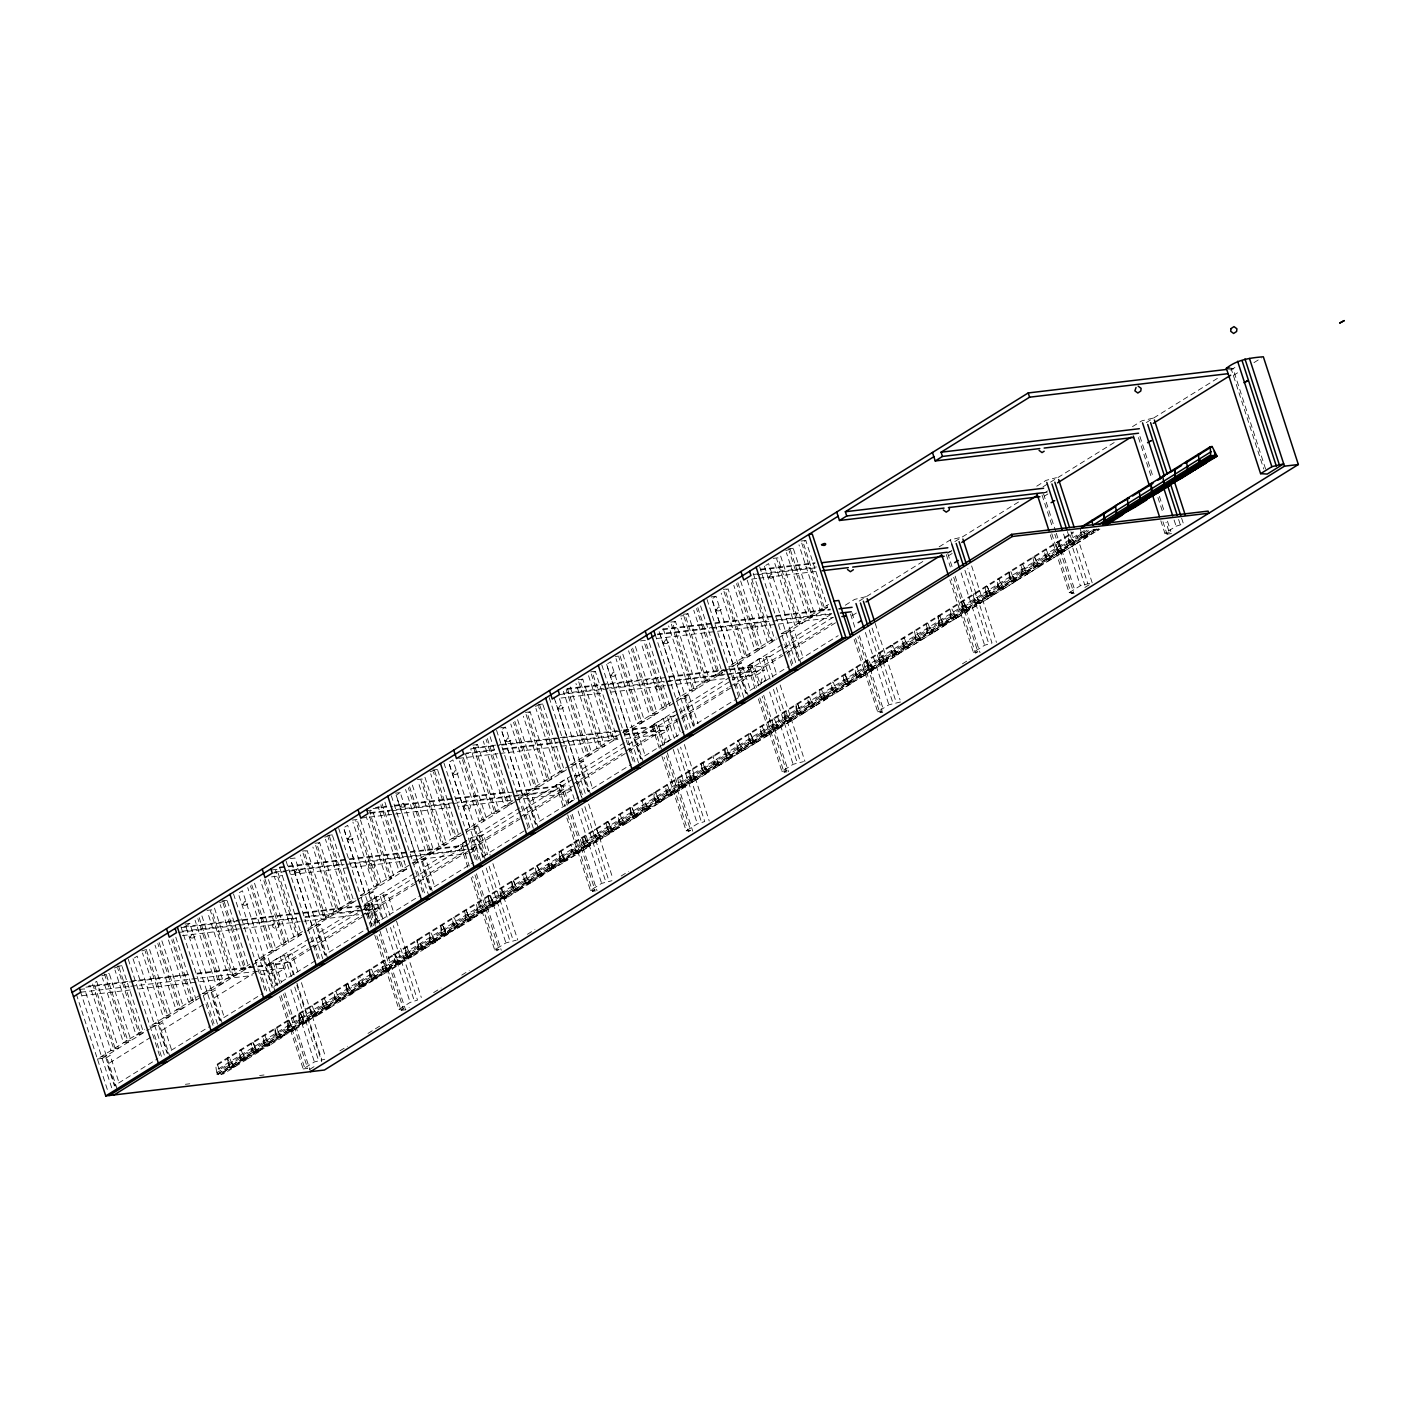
<?xml version="1.0" encoding="UTF-8"?>
<svg xmlns="http://www.w3.org/2000/svg" width="1415" height="1415" viewBox="0 0 1415 1415"><rect width="100%" height="100%" fill="white"/><g stroke="black" fill="none" stroke-linecap="round" stroke-linejoin="round"><path stroke-width="0.75" stroke-dasharray="5 3.75" d="M1083.802 532.288L1087.481 534.923L1098.181 528.255L1098.694 529.794L1094.219 529.192L216.902 1074.569L215.681 1065.106L1073.26 531.934M229.318 1057.571L227.461 1057.783L230.097 1067.388L228.682 1067.264L227.603 1057.695L229.46 1057.465L231.335 1062.276L235.509 1066.45L232.891 1067.052L231.476 1062.187L234.448 1067.105L223.747 1073.755L221.111 1074.374L217.556 1064.876L215.681 1065.106M240.09 1058.314L239.365 1050.372L241.222 1050.16L244.795 1059.658L246.21 1059.782L243.239 1054.882L247.413 1059.039L239.984 1060.224L240.444 1055.201L242 1059.976L240.09 1058.314L251.41 1051.292L252.365 1047.807M253.656 1051.77L252.348 1052.53L251.852 1051.009L251.286 1042.961M263.774 1043.598L263.048 1035.656L264.906 1035.426L268.479 1044.924L269.894 1045.066L266.922 1040.149L271.096 1044.323L263.668 1045.508L263.172 1043.969L264.127 1040.485L265.684 1045.261L263.774 1043.598L275.076 1036.558L276.049 1033.074L274.952 1028.245M275.907 1033.162L277.446 1037.938L275.536 1036.275L274.811 1028.334L276.827 1028.033L280.4 1037.531L281.815 1037.655L278.843 1032.755L280.241 1037.62L293.577 1030.35L288.589 1020.71L286.732 1020.94L289.368 1030.544L287.457 1028.882L287.811 1025.769L287.351 1030.774L294.78 1029.589L305.481 1022.939L300.511 1013.299L298.494 1013.618L301.13 1023.222L299.715 1023.08L299.573 1018.446M311.123 1014.148L310.398 1006.207L312.273 1005.994L315.846 1015.492L317.261 1015.616L314.289 1010.717L318.463 1014.873L311.017 1016.058L311.495 1011.035L313.051 1015.811L311.123 1014.148L322.443 1007.126L323.398 1003.642M323.257 1003.73L324.813 1008.506L322.903 1006.843L322.319 998.795M334.807 999.432L334.082 991.49L335.956 991.261L339.512 1000.759L340.927 1000.9L337.973 995.983L342.129 1000.157L334.701 1001.342L334.205 999.804L335.178 996.319L336.717 1001.095L334.807 999.432L346.127 992.393L347.082 988.908L346.003 984.079M346.94 988.997L348.497 993.772L346.569 992.11L345.844 984.168L347.86 983.867L351.291 993.454L364.61 986.184L359.622 976.545L357.765 976.757L360.4 986.379L358.49 984.716L358.844 981.603L358.384 986.609L363.195 986.043L376.531 978.773L373.56 973.856L374.957 978.72L388.294 971.451L383.306 961.829L381.449 962.041L384.084 971.645L382.174 969.982L382.528 966.87L382.068 971.893L389.496 970.708L400.215 964.039L395.227 954.418L393.352 954.63L395.846 964.34L393.936 962.678L394.29 959.565M370.624 974.281L372.163 979.056L370.252 977.394L369.527 969.452L371.402 969.222M405.857 955.267L405.132 947.325L406.989 947.095L410.562 956.593L411.977 956.735L409.006 951.817L413.18 955.992L405.751 957.159L405.256 955.638L406.211 952.154L407.768 956.929L405.857 955.267L417.16 948.227L418.132 944.742L417.036 939.914M419.424 948.722L418.115 949.483L417.62 947.944L416.894 940.002L418.893 939.702L422.324 949.288L424.942 948.669L435.661 942.019L430.673 932.379L428.798 932.591L431.451 942.213L429.523 940.551L429.895 937.438L429.417 942.443L434.228 941.877L447.565 934.607L442.577 924.968L440.578 925.286L443.213 934.89L441.798 934.749L441.657 930.115M453.207 925.817L452.482 917.875L454.339 917.663L457.912 927.161L459.327 927.285L456.373 922.385L460.529 926.542L453.101 927.727L453.578 922.704L455.117 927.479L453.207 925.817L464.527 918.795L465.482 915.293L464.403 910.464L466.26 910.252L469.833 919.75L471.248 919.874L468.277 914.974M464.969 918.512L465.34 915.399L466.897 920.175L464.969 918.512L476.289 911.472L477.244 907.988L476.165 903.159L478.022 902.929L481.595 912.427L483.01 912.569L480.039 907.652L483.718 910.287L494.436 903.637L489.944 895.536L487.927 895.837L490.563 905.441L488.653 903.778L489.024 900.665M476.89 911.101L477.244 907.988L478.801 912.763L476.89 911.101L488.193 904.061L489.166 900.577L488.069 895.748M500.574 896.385L499.849 888.425L501.706 888.213L505.279 897.711L506.694 897.835L503.722 892.936L507.897 897.092L500.468 898.277L499.973 896.756L500.928 893.272L502.484 898.047L500.574 896.385L511.876 889.345L512.849 885.861L511.752 881.032M512.69 885.949L514.246 890.725L512.336 889.062L511.611 881.121L513.627 880.802L517.041 890.389L518.597 890.442L515.644 885.525M524.24 881.651L523.532 873.709L525.389 873.497L528.962 882.995L530.377 883.119L527.406 878.202L531.58 882.376L524.151 883.561L524.611 878.538L526.168 883.314L524.24 881.651L535.56 874.629L536.515 871.127M536.373 871.233L537.93 876.009L536.02 874.346L535.436 866.298L537.293 866.086L540.725 875.673L554.043 868.403L549.073 858.764L547.198 858.993L549.834 868.598L547.923 866.935L548.295 863.822L547.817 868.828L555.264 867.643L565.965 860.992L560.835 851.459L559.12 851.582L559.739 861.434L567.026 860.338L577.727 853.669L572.739 844.048L570.882 844.26L573.517 853.882L571.607 852.201L571.961 849.106L571.501 854.112L578.93 852.927L589.648 846.276L583.422 846.701L582.803 836.866M560.057 856.5L561.613 861.275L559.703 859.613L558.978 851.671L560.835 851.459L564.55 860.851L565.965 860.992M583.741 841.784L585.279 846.559L583.369 844.897L582.644 836.955L584.66 836.636L588.233 846.135M606.327 822.221L608.344 821.92L613.332 831.542L602.613 838.211L595.184 839.396L595.644 834.372L597.201 839.148L595.291 837.485L594.565 829.544L596.423 829.332L601.41 838.953L588.074 846.223L584.519 836.725M607.406 827.068L608.963 831.843L607.053 830.181L606.469 822.133M618.974 822.769L618.249 814.828L620.106 814.598L623.679 824.096L625.094 824.238L622.122 819.32L626.297 823.477L618.868 824.662L618.373 823.141L619.328 819.656L620.884 824.432L618.974 822.769L630.276 815.73L631.249 812.245L630.153 807.417L632.027 807.187L635.441 816.791L648.778 809.504L643.79 799.882L641.915 800.094L644.568 809.698L643.135 809.575L643.011 804.923L642.534 809.946L649.98 808.761L660.681 802.11L655.693 792.471L653.695 792.789L656.33 802.393L654.915 802.252L654.774 797.618M631.09 812.334L632.647 817.109L630.736 815.447L630.011 807.505M666.324 793.32L665.598 785.378L667.473 785.148L671.028 794.646L672.443 794.788L669.49 789.871L673.646 794.045L666.217 795.23L665.722 793.691L666.695 790.207L668.234 794.982L666.324 793.32L677.644 786.28L678.599 782.796L677.52 777.967L679.377 777.755L682.808 787.341L696.127 780.072L691.139 770.432L689.282 770.662L691.917 780.266L690.007 778.604L690.361 775.491L689.901 780.496L697.33 779.311L708.048 772.661L703.06 763.021L701.203 763.251L703.679 772.944L702.264 772.82L701.044 763.339L702.919 763.127L706.474 772.608L719.81 765.338L714.823 755.716L712.965 755.928L715.601 765.533L713.691 763.87L714.044 760.757L713.585 765.78L721.013 764.595L731.732 757.945L728.76 753.028L730.299 757.803L731.732 757.945M725.807 753.452L727.363 758.228L725.453 756.565L724.728 748.623L726.585 748.394M737.374 749.154L736.649 741.212L738.506 740.982L742.079 750.481L743.494 750.622L740.523 745.705L744.697 749.879L737.268 751.064L737.728 746.041L739.284 750.817L737.374 749.154L748.676 742.114L749.649 738.63M749.49 738.718L751.047 743.494L749.136 741.831L748.553 733.801M761.04 734.438L760.315 726.496L762.19 726.266L765.745 735.765L767.178 735.906L764.206 730.989L768.38 735.146L760.934 736.331L761.412 731.325L762.95 736.101L761.04 734.438L772.36 727.398L773.315 723.914M774.73 728.778L772.82 727.115L772.236 719.085M784.724 719.704L783.998 711.763L785.856 711.55L789.428 721.049L790.844 721.172L787.89 716.273L792.046 720.43L784.618 721.615L784.122 720.094L785.095 716.591L786.634 721.367L784.724 719.704L796.044 712.682L796.999 709.198L795.92 704.352M796.857 709.286L798.414 714.062L796.486 712.399L795.761 704.458L797.777 704.139L801.191 713.726L802.765 713.779L799.793 708.862M808.407 704.988L807.682 697.047L809.539 696.817L813.112 706.315L814.527 706.456L811.556 701.539L815.73 705.714L808.301 706.899L808.761 701.875L810.317 706.651L808.407 704.988L819.71 697.949L820.682 694.464M820.541 694.553L822.08 699.328L820.169 697.666L819.586 689.636M832.091 690.272L831.366 682.331L833.223 682.101L836.796 691.599L838.211 691.74L835.239 686.823L839.413 690.98L831.985 692.165L832.444 687.159L834.001 691.935L832.091 690.272L843.393 683.233L844.366 679.748M844.207 679.837L845.763 684.612L843.853 682.95L843.269 674.92M855.757 675.539L855.031 667.597L856.906 667.385L860.479 676.883L861.894 677.007L858.923 672.107L863.097 676.264L855.668 677.449L855.155 675.91L856.128 672.426L857.685 677.201L855.757 675.539L867.077 668.517L868.032 665.032L866.953 660.186L868.81 659.974L872.241 669.56L885.56 662.291L880.59 652.651L878.715 652.881L881.35 662.485L879.935 662.344L879.812 657.71L879.334 662.733L886.763 661.548L897.481 654.88L892.494 645.258L890.636 645.47L893.13 655.163L891.202 653.5L891.574 650.387M867.89 665.121L869.447 669.896L867.537 668.234L866.811 660.292L868.668 660.062M903.124 646.107L902.399 638.147L904.256 637.935L907.829 647.433L909.244 647.575L906.272 642.658L910.446 646.814L903.018 647.999L902.522 646.478L903.478 642.994L905.034 647.769L903.124 646.107L914.444 639.067L915.399 635.583L914.32 630.754L916.177 630.524L918.052 635.335L922.226 639.509L919.591 640.111L918.194 635.247L921.165 640.164L910.446 646.814M914.886 638.784L915.257 635.671L916.796 640.447L914.886 638.784L926.206 631.744L927.161 628.26L926.082 623.431L927.939 623.219L931.512 632.717L932.927 632.841L929.956 627.942L934.13 632.098L926.701 633.283L926.206 631.744M926.807 631.373L927.161 628.26L928.718 633.036L926.807 631.373L938.11 624.351L939.082 620.867L937.986 616.02M940.374 624.829L939.065 625.589L938.569 624.068L937.844 616.126L939.861 615.808L943.274 625.395L956.611 618.125L951.623 608.485L949.766 608.715L952.401 618.32L950.491 616.657L950.845 613.544L950.385 618.55L957.813 617.382L968.514 610.714L965.561 605.797L967.099 610.572L968.514 610.714M962.607 606.221L964.163 610.997L962.253 609.334L961.669 601.304M985.211 586.677L987.21 586.358L992.198 595.998L981.497 602.649L974.051 603.834L974.528 598.828L976.085 603.604L974.157 601.941L973.432 593.982L975.306 593.769L980.294 603.409L966.958 610.679L962.288 611.156L962.766 606.133M986.29 591.505L987.847 596.281L985.937 594.618L985.353 586.588M997.84 587.207L997.115 579.266L998.99 579.053L1002.545 588.552L1003.96 588.675L1001.006 583.776L1005.163 587.933L997.734 589.118L997.239 587.579L998.212 584.094L999.751 588.87L997.84 587.207L1009.16 580.185L1010.115 576.683L1009.037 571.855M1009.974 576.789L1011.53 581.565L1009.602 579.902L1008.877 571.961L1010.894 571.642L1014.467 581.14L1015.882 581.264L1012.91 576.365L1014.325 581.229L1027.644 573.959L1022.656 564.32L1020.799 564.55L1023.434 574.154L1021.524 572.491L1021.878 569.378L1021.418 574.384L1028.846 573.216L1039.565 566.548L1034.577 556.926L1032.72 557.139L1035.196 566.831L1033.286 565.169L1033.658 562.056M1045.207 557.775L1044.482 549.816L1046.339 549.604L1049.912 559.102L1051.327 559.226L1048.356 554.326L1052.53 558.483L1045.101 559.668L1045.561 554.662L1047.118 559.438L1045.207 557.775L1056.51 550.736L1057.483 547.251M1057.323 547.34L1058.88 552.115L1056.97 550.453L1056.386 542.423L1058.261 542.193L1060.118 547.004L1064.292 551.178L1061.675 551.779L1060.277 546.915L1063.249 551.832L1052.53 558.483M1068.891 543.042L1068.166 535.1L1070.023 534.888L1073.596 544.368L1075.011 544.51L1072.039 539.593L1076.214 543.767L1068.785 544.952L1068.29 543.413L1069.245 539.929L1070.801 544.704L1068.891 543.042L1080.193 536.02L1081.148 532.518L1080.07 527.689M1080.653 535.737L1081.007 532.624L1082.563 537.399L1080.653 535.737L1088.736 530.713M565.982 748.411L566.301 745.723M190.141 937.225C191.927 939.755 199.091 935.881 192.139 934.095L190.141 937.225L195.164 936.553M242.761 904.503C244.53 907.05 251.693 903.177 244.76 901.39L242.761 904.503L247.767 903.849M295.381 871.799C297.15 874.328 304.313 870.455 297.38 868.668L295.381 871.799L300.387 871.127M348.002 839.077C349.77 841.624 356.934 837.751 350 835.964L348.002 839.077L353.007 838.423M400.622 806.373C402.391 808.902 409.554 805.029 402.603 803.242L400.622 806.373L405.627 805.701M453.242 773.651C455.011 776.198 462.174 772.307 455.223 770.538L453.242 773.651L458.248 772.997M505.845 740.947C507.631 743.476 514.795 739.603 507.844 737.816L505.845 740.947L510.868 740.275M558.465 708.225C560.234 710.772 567.397 706.881 560.464 705.112L558.465 708.225L563.471 707.571M611.085 675.521C612.854 678.05 620.018 674.177 613.084 672.39L611.085 675.521L616.091 674.849M663.706 642.799C665.475 645.346 672.638 641.455 665.704 639.686L663.706 642.799L668.711 642.145M716.326 610.095C718.095 612.624 725.258 608.751 718.307 606.964L716.326 610.095L721.332 609.423M768.946 577.373C770.715 579.92 777.879 576.029 770.927 574.26L768.946 577.373L773.952 576.701M375.01 922.881L375.753 918.848C387.958 918.53 368.165 925.534 377.398 921.678M567.963 802.924L568.688 798.891C580.009 799.563 559.35 806.409 572.491 800.412M664.431 742.946L665.156 738.913C676.512 739.55 655.764 746.519 668.959 740.434M760.899 682.967L761.624 678.935C772.961 679.607 752.285 686.452 765.427 680.456M234.448 1067.105L228.222 1067.547L228.682 1062.524M305.481 1022.939L299.255 1023.363L298.636 1013.529M376.531 978.773L370.306 979.198L369.686 969.363L371.544 969.133L373.418 973.944L377.575 978.119M400.215 964.039L393.971 964.482L394.449 959.476M447.565 934.607L441.339 935.032L440.719 925.198M613.332 831.542L607.088 831.985L607.566 826.961M660.681 802.11L654.455 802.535L653.836 792.701M708.048 772.661L701.822 773.103L702.282 768.08M730.299 757.803L725.488 758.369L724.869 748.535L726.744 748.305L730.158 757.892L743.494 750.622M897.481 654.88L891.255 655.322L891.715 650.299M1003.96 588.675L990.642 595.945L985.972 596.423L986.432 591.417M1051.327 559.226L1037.991 566.513L1033.339 566.99L1033.799 561.967M101.756 975.819L109.256 973.538L131.011 1040.503L126.271 1041.051L104.515 974.104L109.256 973.538M114.314 968.001L121.831 965.72L143.587 1032.685L138.829 1033.251L117.763 968.373M134.407 957.902L137.202 956.169L170.101 1057.412M141.801 950.915L149.3 948.651L171.056 1015.599L166.316 1016.165L145.232 951.305M185.63 926.047L189.822 923.447L222.721 1024.708M219.555 902.575L227.054 900.311L248.81 967.259M315.651 845.356L336.717 910.216L341.475 909.65L319.719 842.703L316.96 844.419L338.716 911.366L333.958 911.932L312.892 847.072M324.778 837.149L332.277 834.885L354.033 901.833L349.293 902.399L328.209 837.538M344.871 827.05L347.666 825.316L379.91 924.561M428.993 896.456L396.094 795.212L400.268 792.612L433.167 893.856M430.001 771.741L437.5 769.459L459.256 836.424L454.516 836.972L433.45 772.112M473.494 747.208L494.56 812.086L499.318 811.52L477.562 744.555L474.786 746.271L496.559 813.236L491.801 813.802L470.735 748.924M538.408 828.429L505.509 727.186L501.317 729.786L534.216 831.029M526.097 714.504L547.181 779.364L551.921 778.816L530.165 711.851L527.406 713.567L549.162 780.532L544.421 781.08L523.338 716.22M535.241 706.315L542.741 704.033L564.497 770.998L559.756 771.546L538.673 706.686M578.717 681.8L599.801 746.66L604.541 746.094L582.785 679.147L580.026 680.863L601.782 747.81L597.042 748.376L575.958 683.516M591.293 673.982L612.359 738.842L617.099 738.276L595.344 671.329L592.584 673.045L614.34 739.992M671.382 624.192L692.448 689.052L697.206 688.486L675.45 621.521L672.691 623.237L694.447 690.202L689.689 690.768L668.623 625.908M683.94 616.374L705.024 681.234L709.764 680.668L688.008 613.721L685.249 615.437L707.005 682.384L702.264 682.95L681.181 618.09M748.853 697.595L715.955 596.334L711.78 598.934L744.025 698.179M765.78 565.363L768.575 563.63L801.474 664.873M785.732 550.577L793.231 548.295L814.987 615.242L810.247 615.808L789.181 550.948M801.739 543.13L822.822 607.99L827.563 607.442L805.807 540.477L803.048 542.193L824.803 609.158L820.063 609.706L798.98 544.846M107.31 1089.426L97.423 1058.986L144.595 1029.66M200.842 994.692L150.043 1026.282L158.568 1025.274L162.76 1022.674L171.923 1050.92M180.89 926.613L202.646 993.578L249.818 964.252M302.439 931.53L255.266 960.856L263.809 959.848L267.983 957.248L277.163 985.494M317.774 958.592L307.886 928.152L355.041 898.826M338.733 828.482L360.489 895.43L463.908 831.136M512.884 800.695L465.73 830.021L474.255 828.995L478.447 826.395L487.609 854.642M528.22 827.74L518.332 797.299L569.131 765.727M549.197 697.63L570.952 764.595L670.728 702.548M723.348 669.843L676.175 699.169L684.719 698.161L688.893 695.561L698.073 723.808M738.683 696.888L728.796 666.465L775.968 637.139M759.643 566.796L781.398 633.743L828.571 604.417M102.163 1058.438L149.336 1029.112M151.157 1027.98L201.956 996.39M203.76 995.258L250.933 965.932M252.754 964.818L305.357 932.096M307.179 930.964L356.156 900.524M357.977 899.392L406.972 868.934M414.224 864.424L515.821 801.261M517.642 800.129L570.245 767.408M572.067 766.293L617.418 738.082M624.669 733.571L722.658 672.656M724.462 671.541L777.083 638.819M778.887 637.705L827.881 607.247M97.423 1058.986L105.966 1057.978L110.14 1055.378L119.32 1083.625M202.646 993.578L211.189 992.552L215.363 989.969L224.543 1018.199M307.886 928.152L316.412 927.143L320.604 924.543L329.766 952.773M360.489 895.43L369.032 894.422L373.206 891.821L382.386 920.068M413.109 862.726L421.652 861.717L425.827 859.117L435.006 887.364M518.332 797.299L526.875 796.291L531.05 793.691L540.229 821.938M570.952 764.595L579.496 763.587L583.67 760.987L592.85 789.216M623.555 731.873L632.098 730.865L636.272 728.265L645.452 756.512M728.796 666.465L737.321 665.439L741.513 662.839L750.693 691.086M781.398 633.743L789.941 632.735L794.116 630.135L803.296 658.382M275.624 984.221L268.921 963.544L280.17 956.558L292.003 953.71L298.052 972.3M372.039 926.754L364.663 904.026L375.912 897.039L387.745 894.174L393.794 912.781M467.781 867.236L460.406 844.507L471.655 837.503L483.506 834.655L490.209 855.314M562.869 805.63L556.148 784.971L567.397 777.985L574.791 800.713M659.284 748.181L651.89 725.453L663.14 718.449L674.99 715.601L681.04 734.208M755.026 688.645L747.633 665.917L758.882 658.93L770.733 656.082L776.782 674.672M845.268 605.231L854.642 599.394L866.475 596.546M939.136 546.862L950.385 539.876L962.218 537.028M1036.753 486.176L1046.127 480.339L1056.474 477.669M1132.495 426.64L1141.87 420.821L1153.72 417.973M150.839 1037.23L107.381 1064.257L114.35 1085.694L157.808 1058.668M203.459 1004.526L159.983 1031.553L166.952 1052.99L210.428 1025.963M256.08 971.804L212.604 998.831L219.573 1020.268L263.048 993.242M361.303 906.378L317.827 933.405L324.796 954.86L368.271 927.833M413.923 873.674L370.447 900.701L377.416 922.138L420.892 895.111M466.526 840.97L423.067 867.996L430.019 889.434L473.494 862.407M571.766 775.544L528.29 802.57L535.259 824.008L578.717 796.981M624.369 742.822L580.911 769.848L587.862 791.303L631.338 764.277M676.989 710.118L633.513 737.144L640.482 758.582L683.958 731.555M782.212 644.692L738.754 671.718L745.705 693.155L789.181 666.129M831.206 614.234L791.356 639.014L798.325 660.451L838.175 635.671M280.117 983.69L273.396 963.014L271.061 964.482L277.764 985.141M375.859 924.154L369.138 903.495L366.803 904.946L373.525 925.622M567.344 805.1L560.641 784.441L558.288 785.891L565.01 806.568M663.087 745.581L656.383 724.922L654.031 726.373L661.424 749.101M758.847 686.045L752.126 665.386L749.791 666.836L756.494 687.513M833.117 617.294L275.536 963.951L281.603 982.594M859.135 601.11L924.826 560.269M954.842 541.609L1018.641 501.936M1043.05 486.778L1114.719 442.205M1146.256 422.607L1219.854 376.85M1230.696 370.111L1236.657 366.397M197.021 974.015L284.167 963.686L308.134 948.775M309.973 947.643L359.764 916.69M361.603 915.54L372.658 908.66L305.127 916.672M364.663 905.971L379.91 904.15L413.092 883.526M414.949 882.376L464.721 851.423M471.301 845.144L475.652 844.631L518.067 818.259M519.906 817.127L564.16 789.605L457.399 802.252M573.252 783.963L624.864 751.86M626.721 750.711L659.903 730.087L625.041 734.208M623.573 730.741L667.155 725.577L728 687.743M729.839 686.611L755.645 670.551L561.755 693.527M669.207 677.148L762.897 666.058L781.328 654.579M783.185 653.447L834.797 621.344M197.109 973.237L289.421 962.306L311.937 948.298M313.829 947.13L364.486 915.629M366.361 914.461L417.036 882.96M418.911 881.793L469.568 850.291M471.443 849.124L522.117 817.64M523.992 816.473L574.667 784.971M576.542 783.804L627.199 752.302M629.074 751.135L679.748 719.634M681.623 718.466L732.28 686.965M734.173 685.797L784.83 654.296M786.705 653.129L835.504 622.795M948.085 552.787L951.835 550.47M1043.792 493.287L1047.542 490.97M1233.314 375.453L1238.956 371.968M1253.973 362.629L1261.473 357.96M284.167 963.686L285.547 967.931L278.295 972.441L260.873 974.493M379.91 904.15L381.289 908.412L374.038 912.905L360.967 914.461M469.798 853.387L477.032 848.876L475.652 844.631M667.155 725.577L668.534 729.822L661.283 734.332L622.069 738.966M762.897 666.058L764.277 670.303L757.025 674.796L733.058 677.644M856.393 613.013L852.767 615.277L848.416 615.79M948.528 555.741L952.136 553.495M1044.27 496.223L1047.896 493.959M273.997 986.432L317.473 959.405M482.639 856.712L527.919 828.571M738.382 697.719L693.102 725.877L686.134 704.44L733.218 675.15L740.187 696.587M217.556 1064.876L1073.419 532.765M1084.421 530.501L216.778 1069.935L218.317 1074.71M1087.215 530.165L219.573 1069.599L223.747 1073.755M216.407 1073.048L227.727 1066.008M228.186 1065.725L239.489 1058.703M251.852 1051.009L263.172 1043.969M275.536 1036.275L286.856 1029.253M287.457 1028.882L298.76 1021.842M299.219 1021.559L310.522 1014.52M322.903 1006.843L334.205 999.804M346.569 992.11L357.889 985.088M358.49 984.716L369.81 977.677M370.252 977.394L381.572 970.354M382.174 969.982L393.476 962.961M393.936 962.678L405.256 955.638M417.62 947.944L428.922 940.922M429.523 940.551L440.843 933.511M441.303 933.228L452.605 926.188M488.653 903.778L499.973 896.756M512.336 889.062L523.638 882.023M536.02 874.346L547.322 867.307M547.923 866.935L559.243 859.896M559.703 859.613L571.006 852.591M571.607 852.201L582.927 845.179M583.369 844.897L594.689 837.857M595.291 837.485L606.593 830.463M607.053 830.181L618.373 823.141M630.736 815.447L642.039 808.425M642.64 808.036L653.96 801.014M654.42 800.731L665.722 793.691M689.406 778.975L678.086 786.015L678.457 782.902L680.014 787.677L678.599 787.536M690.007 778.604L701.327 771.564M701.769 771.281L713.089 764.259M713.691 763.87L724.993 756.848M725.453 756.565L736.773 749.525M749.136 741.831L760.439 734.81M772.82 727.115L784.122 720.094M796.486 712.399L807.806 705.36M820.169 697.666L831.489 690.644M843.853 682.95L855.155 675.91M867.537 668.234L878.839 661.194M879.44 660.823L890.76 653.783M891.202 653.5L902.522 646.478M938.569 624.068L949.889 617.028M950.491 616.657L961.793 609.617M962.253 609.334L973.555 602.312M974.157 601.941L985.477 594.901M985.937 594.618L997.239 587.579M1009.602 579.902L1020.923 572.863M1021.524 572.491L1032.826 565.452M1033.286 565.169L1044.606 558.147M1056.97 550.453L1068.29 543.413M216.902 1074.569L1094.219 529.192M1097.014 528.856L220.864 1073.578L218.069 1073.897M223.234 1072.234L233.953 1065.566M235.014 1064.911L245.715 1058.261M246.917 1057.518L257.636 1050.85L253.144 1042.749L251.127 1043.067M253.002 1042.837L255.018 1047.56L258.68 1050.195L269.398 1043.545M270.601 1042.784L281.32 1036.134M278.684 1032.844L282.363 1035.479L293.082 1028.811M290.606 1025.433L294.285 1028.068L304.986 1021.4M300.351 1013.388L302.368 1018.11L306.047 1020.746L316.765 1014.095M317.968 1013.352L328.669 1006.684L324.177 998.583L322.178 998.902M328.669 1006.684L329.164 1008.223L327.749 1008.081L326.051 1003.394L329.73 1006.03L340.431 999.379M341.634 998.619L352.353 991.968L349.876 988.59M347.719 983.956L349.735 988.678L353.414 991.314L364.115 984.645M364.61 986.184L363.195 986.043L361.639 981.267L365.318 983.903L376.036 977.234M377.08 976.58L387.798 969.929M388.294 971.451L386.879 971.327L385.322 966.551L389.001 969.187L399.702 962.518M393.211 954.736L395.068 954.506L397.084 959.229L400.763 961.864L411.482 955.196M412.685 954.453L423.386 947.802L420.927 944.406L422.466 949.182L423.881 949.324L423.386 947.802M420.768 944.513L424.447 947.148L435.148 940.48M435.661 942.019L434.228 941.877L432.689 937.101L436.368 939.737L447.069 933.069M442.435 925.056L444.452 929.779L448.131 932.414L458.831 925.764M460.034 925.003L470.753 918.353M466.119 910.34L468.135 915.063L471.814 917.698L482.515 911.03M489.785 895.624L491.819 900.347L495.48 902.982L506.199 896.314M507.401 895.571L518.102 888.903M513.468 880.891L515.485 885.613L519.163 888.249L529.882 881.598M531.085 880.837L541.786 874.187L537.152 866.175L535.294 866.387M539.168 870.897L542.847 873.533L553.548 866.864M554.043 868.403L552.628 868.262L551.089 863.486L554.751 866.122L565.469 859.471M564.408 860.957L562.852 856.181L566.531 858.799L577.232 852.148M577.727 853.669L576.312 853.546L574.755 848.77L578.434 851.406L589.153 844.737L586.677 841.359M586.535 841.447L590.197 844.083L600.915 837.432M598.439 834.036L602.118 836.672L612.837 830.021M608.185 822.009L610.201 826.731L613.88 829.367L624.599 822.699M625.801 821.956L636.502 815.305L634.044 811.909M631.868 807.293L633.885 812.015L637.564 814.633L648.282 807.983M648.778 809.504L647.363 809.38L645.806 804.604L649.485 807.24L660.186 800.572M655.552 792.559L657.568 797.282L661.247 799.917L671.948 793.267M673.151 792.506L683.87 785.856L681.393 782.477L682.95 787.253L684.365 787.377L683.87 785.856M681.252 782.566L684.931 785.201L695.632 778.533M696.127 780.072L694.712 779.93L693.155 775.155L696.834 777.79L707.553 771.14M704.935 767.832L708.597 770.468L719.315 763.817M719.81 765.338L718.396 765.214L716.839 760.439L720.518 763.074L731.219 756.406M728.601 753.116L732.28 755.751L742.999 749.101M744.202 748.34L754.903 741.69L750.41 733.589L748.411 733.89M750.268 733.678L752.285 738.4L755.964 741.035L766.665 734.367M767.885 733.624L778.586 726.956L774.093 718.855L772.095 719.174M790.844 721.172L777.525 728.442L776.11 723.578L779.647 726.302L790.348 719.651M791.551 718.908L802.27 712.24M797.635 704.228L799.652 708.95L803.331 711.586L814.032 704.935M815.235 704.175L825.953 697.524L823.477 694.146L825.033 698.922L826.448 699.045L825.953 697.524M819.444 689.724L821.461 689.423L823.335 694.234L826.997 696.87L837.715 690.202M838.918 689.459L849.619 682.791L845.144 674.69L843.128 675.008M844.985 674.778L847.001 679.501L850.68 682.136L861.399 675.486M862.602 674.743L873.303 668.075L870.826 664.696L872.383 669.472L873.798 669.613L873.303 668.075M870.685 664.785L874.364 667.42L885.065 660.77M885.56 662.291L884.145 662.149L882.606 657.374L886.268 660.009L896.986 653.359M890.495 645.558L892.352 645.346L894.368 650.069L898.047 652.704L908.748 646.036M909.951 645.293L920.67 638.625M921.713 637.97L932.432 631.32M933.635 630.577L944.353 623.909L941.877 620.531M939.702 615.896L941.718 620.619L945.397 623.254L956.115 616.586M956.611 618.125L955.196 617.984L953.639 613.208L957.318 615.843L968.019 609.193M961.528 601.393L963.527 601.092L965.401 605.903L969.08 608.538L979.799 601.87M977.323 598.492L981.002 601.127L991.703 594.459M987.069 586.447L989.085 591.169L992.764 593.805L1003.465 587.154M1004.668 586.394L1015.386 579.743M1012.769 576.453L1016.448 579.089L1027.149 572.421M1027.644 573.959L1026.229 573.818L1024.672 569.042L1028.351 571.678L1039.07 565.027M1032.561 557.227L1034.436 557.015L1036.452 561.737L1040.113 564.373L1050.832 557.705M1052.035 556.962L1062.736 550.293M1063.797 549.639L1074.516 542.989M1075.718 542.228L1086.419 535.577L1083.943 532.199L1085.358 537.063L1098.694 529.794M221.111 1074.374L1099.897 529.033M235.509 1066.45L246.21 1059.782M247.413 1059.039L258.131 1052.389L257.636 1050.85M255.16 1047.471L256.557 1052.336L269.894 1045.066M271.096 1044.323L281.815 1037.655M302.368 1018.11L303.924 1022.886L317.261 1015.616M318.463 1014.873L329.164 1008.223M322.443 1007.126L322.938 1008.647L330.226 1007.551L340.927 1000.9M342.129 1000.157L352.848 993.489L352.353 991.968M397.244 959.14L398.641 964.004L411.977 956.735M413.18 955.992L423.881 949.324M444.452 929.779L446.008 934.554L459.327 927.285M460.529 926.542L471.248 919.874M468.135 915.063L469.692 919.838L483.01 912.569M494.436 903.637L494.932 905.158L484.213 911.826L476.784 912.993L476.289 911.472M491.96 900.241L493.357 905.122L506.694 897.835M507.897 897.092L518.597 890.442M511.876 889.345L512.371 890.866L519.659 889.787L530.377 883.119M531.58 882.376L542.281 875.708L541.786 874.187M610.201 826.731L611.758 831.507L625.094 824.238M626.297 823.477L636.998 816.826L636.502 815.305M657.71 797.193L659.125 802.057L672.443 794.788M673.646 794.045L684.365 787.377M744.697 749.879L755.398 743.211L754.903 741.69M748.676 742.114L749.172 743.653L756.459 742.557L767.178 735.906M768.38 735.146L779.081 728.495L778.586 726.956M792.046 720.43L802.765 713.779M796.044 712.682L796.539 714.204L803.826 713.107L814.527 706.456M815.73 705.714L826.448 699.045M823.335 694.234L824.874 699.01L838.211 691.74M839.413 690.98L850.114 684.329L849.619 682.791M847.001 679.501L848.558 684.276L861.894 677.007M863.097 676.264L873.798 669.613M894.368 650.069L895.925 654.844L909.244 647.575M922.226 639.509L932.927 632.841M934.13 632.098L944.849 625.43L944.353 623.909M1005.163 587.933L1015.882 581.264M1064.292 551.178L1075.011 544.51M1076.214 543.767L1086.915 537.099L1086.419 535.577M279.657 996.62L303.164 1068.944L314.413 1061.957L324.76 1059.269M374.727 935.032L398.906 1009.426L410.155 1002.421L417.513 1000.104L393.335 925.711M471.142 877.565L494.649 949.889L505.898 942.903L516.245 940.214M566.884 818.029L590.391 890.371L601.64 883.367L611.988 880.696M661.972 756.441L686.134 830.835L697.383 823.848L704.741 821.531L680.58 747.138M758.387 698.975L781.876 771.317L793.125 764.312L803.49 761.641M854.129 639.456L877.636 711.78L888.885 704.794L900.718 701.946M949.872 579.92L973.379 652.262L984.628 645.258L991.986 642.941L967.807 568.547M1050.319 534.87L1069.121 592.726L1080.37 585.739L1090.717 583.068M1160.831 520.808L1164.863 533.207L1176.113 526.203L1183.471 523.886L1181.454 517.695M376.868 935.952L401.046 1010.345L403.381 1008.877L379.22 934.484M474.962 874.965L499.124 949.359L496.789 950.809L472.628 876.416M567.698 814.828L592.531 891.291L594.884 889.84L570.705 815.447M666.447 755.911L690.626 830.304L688.291 831.755L664.113 757.361M759.855 697.843L784.034 772.236L786.369 770.786L762.19 696.392M855.597 638.307L879.776 712.7L882.111 711.25L857.95 636.856M953.692 577.338L977.853 651.731L975.519 653.182L951.34 578.788M1051.787 533.72L1071.261 593.646L1073.614 592.195L1054.812 534.339M1162.988 521.728L1167.004 534.127L1169.356 532.677L1165.995 522.33M309.779 1069.333L315.28 1065.919M401.046 1010.345L405.539 1009.815L409.183 1007.533M1084.898 587.437L1092.221 582.892L1076.108 533.296M339.865 1050.885L347.365 1046.233M367.988 1033.41L381.113 1025.238M433.627 992.605L441.126 987.935M461.75 975.112L469.249 970.442M527.388 934.307L534.888 929.637M621.15 876.009L628.649 871.357M962.43 663.83L969.929 659.16M377.168 921.572L379.538 920.369M1228.521 369.209L1232.996 368.678L1266.567 472.009M1042.802 492.756L1047.153 492.225M801.067 541.043L805.807 540.477M788.491 548.861L793.231 548.295M773.174 558.377L777.914 557.828L799.67 624.776L794.929 625.342L773.846 560.481M760.58 569.201L815.04 562.746M1092.451 530.218L1097.262 529.652M760.492 569.962L814.952 563.524M753.24 574.472L759.784 573.694M761.96 573.446L816.42 566.99M757.503 574.738L816.331 567.769M947.06 552.274L951.411 551.762M1082.298 536.586L1085.234 536.161M1056.244 542.511L1058.102 542.281M752.444 578.983L756.795 578.47M758.971 578.204L817.799 571.236M1070.536 543.908L1073.331 543.572M1164.863 533.207L1169.356 532.677M1167.004 534.127L1171.496 533.596M723.313 589.383L726.479 589.011M1058.615 551.319L1061.568 550.895M715.955 596.334L711.214 596.9L732.97 663.865L741.513 662.839M1046.852 558.624L1049.647 558.288M1034.949 566.035L1037.885 565.611M1023.169 573.358L1025.963 573.022M683.268 614.269L688.008 613.721M680.509 615.985L683.675 615.613M1011.265 580.751L1014.201 580.327M1014.467 581.14L1009.656 581.707L1009.16 580.185M670.692 622.087L675.45 621.521M999.503 588.074L1002.298 587.738M662.644 628.985L712.753 623.042M714.946 622.795L830.41 609.104M662.556 629.763L712.665 623.82M714.858 623.555L830.322 609.883M657.497 634.008L768.61 620.831M777.313 619.805L831.79 613.349M990.518 595.061L987.723 595.379L990.376 595.149M657.409 634.769L709.693 628.578M711.869 628.313L770.697 621.344M772.873 621.097L831.702 614.128M656.702 638.501L833.17 617.594M640.464 640.889L645.205 640.323L666.96 707.288L662.22 707.854L641.137 642.976M975.819 602.79L978.614 602.472M1069.121 592.726L1073.614 592.195M1071.261 593.646L1074.25 593.292M785.59 631.143L794.116 630.135M964.305 610.909L966.852 609.777M963.898 610.201L966.693 609.865M615.33 656.525L618.479 656.135M952.136 617.524L954.93 617.188M940.214 624.917L943.168 624.493M590.603 671.877L595.344 671.329M928.452 632.24L931.247 631.904M578.045 679.695L582.785 679.147M916.549 639.651L919.485 639.226M904.769 646.956L907.563 646.637M747.633 665.917L752.126 665.386M566.902 688.504L660.593 677.414M669.295 676.37L754.266 666.306L760.315 684.913M566.814 689.282L606.027 684.63M608.22 684.382L667.031 677.414M892.865 654.367L895.801 653.942M559.491 694.553L664.059 682.172M666.235 681.906L764.277 670.303M560.959 698.037L602.348 693.12M611.068 692.094L665.528 685.638M667.703 685.391L724.356 678.669M881.103 661.689L883.897 661.353M973.379 652.262L977.853 651.731M538.001 704.599L542.741 704.033M869.181 669.083L872.118 668.676M872.383 669.472L867.572 670.038L867.077 668.517M525.425 712.417L530.165 711.851M688.893 695.561L680.35 696.569L659.284 631.709M857.419 676.405L860.214 676.069M845.498 683.816L848.452 683.392M850.114 684.329L843.888 684.754L843.393 683.233M505.509 727.186L500.751 727.752L522.506 794.699M833.736 691.121L836.53 690.803M821.832 698.532L824.627 698.196L822.239 699.24M825.033 698.922L820.222 699.488L819.71 697.949M472.805 745.121L477.562 744.555M810.052 705.855L812.847 705.519M651.89 725.453L656.383 724.922M473.335 747.774L621.486 730.228M623.661 729.963L658.523 725.842L664.572 744.432M471.071 748.818L499.389 745.457M501.582 745.192L560.393 738.223M562.569 737.976L621.397 731.007M801.085 712.842L798.555 713.974M798.148 713.248L800.943 712.93M466.013 753.063L494.33 749.702M503.05 748.676L561.861 741.69M564.037 741.442L616.339 735.252M463.731 754.089L494.242 750.481M502.944 749.437L557.422 742.981M559.597 742.734L616.25 736.012M624.952 734.986L668.534 729.822M458.672 758.334L497.885 753.682M500.061 753.434L619.894 739.231M786.386 720.571L789.181 720.235M877.636 711.78L882.111 711.25M879.776 712.7L882.765 712.346M774.465 727.982L777.401 727.558M772.855 728.92L779.081 728.495M432.76 770.025L437.5 769.459M762.703 735.287L765.497 734.969M417.443 779.541L422.183 778.993L443.939 845.94L439.198 846.506L418.115 781.646M583.67 760.987L575.127 761.995L555.405 701.309M750.781 742.698L753.717 742.274M739.019 750.021L741.814 749.685M395.528 793.161L400.268 792.612M727.098 757.414L730.052 757.007M579.248 775.119L574.755 775.668L582.149 798.396M715.336 764.737L718.13 764.401M556.148 784.971L560.641 784.441M375.417 807.558L386.313 806.267M395.015 805.241L508.321 791.816M517.023 790.79L562.781 785.36L568.812 803.968M373.153 808.602L392.751 806.267M394.927 806.019L514.759 791.816M516.935 791.551L569.219 785.36M367.582 810.547L370.748 810.176M706.368 771.723L703.839 772.855M370.252 812.581L394.219 809.751M396.395 809.486L455.223 802.517M370.164 813.36L389.779 811.025M391.955 810.777L450.784 803.808M452.959 803.543L572.774 789.358L565.54 793.85L458.778 806.497M360.754 818.118L450.076 807.541M691.652 779.453L694.447 779.134M352.247 820.081L357.005 819.515M781.876 771.317L786.369 770.786M784.034 772.236L787.023 771.882M679.748 786.864L682.684 786.439M682.95 787.253L678.139 787.819L677.644 786.28M667.986 794.186L670.781 793.85M327.537 835.434L332.277 834.885M659.001 801.173L656.472 802.305M656.065 801.597L658.859 801.261M314.961 843.252L319.719 842.703M478.447 826.395L469.904 827.421L448.82 762.543M644.303 808.902L647.097 808.566M302.403 851.069L305.569 850.698M635.335 815.889L632.788 817.021M632.381 816.313L635.176 815.977M290.305 858.587L295.045 858.038L327.944 959.282M620.619 823.618L623.414 823.3M460.406 844.507L463.395 844.154M279.675 867.094L347.206 859.082M349.381 858.834L462.67 845.409M279.586 867.855L286.113 867.094M288.289 866.829L347.117 859.86M349.293 859.595L469.126 845.409M272.158 869.871L276.898 869.305L298.653 936.27L293.913 936.818L274.209 876.15M608.698 831.029L611.651 830.605M274.51 872.118L342.059 864.105M350.761 863.079L466.225 849.389M272.246 873.143L344.146 864.618M346.321 864.37L466.136 850.167M468.33 849.902L477.032 848.876M271.538 876.875L282.434 875.584M291.136 874.541L404.425 861.134M413.145 860.09L467.604 853.634M596.935 838.352L599.73 838.016M425.827 859.117L417.284 860.125L396.218 795.265M686.134 830.835L690.626 830.304M585.032 845.763L587.968 845.339M573.252 853.068L576.047 852.732M561.348 860.479L564.284 860.055M222.314 900.86L227.054 900.311M549.586 867.802L552.381 867.466M206.979 910.393L211.719 909.827L233.475 976.792L228.735 977.358L207.651 912.48M373.206 891.821L364.681 892.83L343.597 827.97L376.372 929.16M537.665 875.195L540.601 874.771M525.902 882.518L528.697 882.182M189.822 923.447L185.082 924.013L218.529 1027.308M364.663 904.026L369.138 903.495M183.932 926.613L240.568 919.909M242.743 919.644L371.278 904.415L377.327 923.022M181.651 927.656L240.479 920.687M242.655 920.422L362.488 906.219M516.935 889.504L514.388 890.636M183.119 931.123L296.407 917.698M178.679 932.414L296.319 918.476M305.039 917.433L381.289 908.412M502.219 897.234L505.013 896.898M182.323 935.616L358.791 914.709M590.391 890.371L594.884 889.84M592.531 891.291L595.52 890.937M320.604 924.543L312.061 925.551L290.977 860.691L323.77 961.882M493.251 904.22L490.722 905.352M490.315 904.645L493.11 904.309M478.535 911.968L481.33 911.631M469.568 918.936L466.773 919.272L469.426 919.043M469.833 919.75L465.022 920.316L464.527 918.795M117.074 966.286L121.831 965.72M454.869 926.683L457.664 926.347M442.948 934.095L445.884 933.67M259.44 958.256L267.983 957.248M431.186 941.399L433.981 941.081M268.921 963.544L273.396 963.014M88.172 986.149L188.39 974.263M85.908 987.175L188.301 975.041M419.264 948.811L422.218 948.386M79.841 989.439L84.582 988.873L117.48 1090.134M422.466 949.182L417.655 949.766L417.16 948.227M80.761 992.198L128.677 986.52M130.87 986.255L250.685 972.052M252.861 971.804L285.547 967.931M407.502 956.133L410.297 955.797M82.229 995.665L130.145 989.987M138.865 988.961L252.153 975.536M494.649 949.889L499.124 949.359M395.581 963.527L398.535 963.102M206.838 990.978L215.363 989.969M383.819 970.849L386.613 970.513M371.915 978.26L374.851 977.836M360.135 985.565L362.93 985.247M348.231 992.976L351.168 992.552M336.469 1000.299L339.264 999.963M154.217 1023.682L162.76 1022.674M324.689 1007.604L327.484 1007.285L324.548 1007.692M312.786 1015.015L315.58 1014.679M398.906 1009.426L403.381 1008.877M303.818 1022.001L301.024 1022.337L303.659 1022.09M289.102 1029.731L291.897 1029.413M101.597 1056.404L110.14 1055.378M280.135 1036.717L277.605 1037.849M280.4 1037.531L275.571 1038.097L275.076 1036.558M265.419 1044.465L268.213 1044.129M253.515 1051.858L256.451 1051.451M241.735 1059.181L244.53 1058.844M232.767 1066.167L230.238 1067.299M303.164 1068.944L307.639 1068.413L283.46 994.02M185.4 1084.297L189.769 1083.784M259.635 1075.506L264.004 1074.976M1093.052 529.847L1094.467 529.988M1086.915 537.099L1080.689 537.541L1080.193 536.02M1063.249 551.832L1057.005 552.257L1056.51 550.736M1039.565 566.548L1038.15 566.407L1036.594 561.631M989.085 591.169L990.642 595.945L992.198 595.998M978.879 603.268L980.294 603.409M944.849 625.43L938.605 625.872L938.11 624.351M921.165 640.164L914.939 640.588L914.444 639.067M752.285 738.4L753.841 743.176L755.398 743.211M636.998 816.826L630.772 817.269L630.276 815.73M599.995 838.812L601.41 838.953M542.281 875.708L536.055 876.15L535.56 874.629M494.932 905.158L488.706 905.6L488.193 904.061M352.848 993.489L346.622 993.931L346.127 992.393M292.162 1030.208L293.577 1030.35M258.131 1052.389L251.905 1052.813L251.41 1051.292M1230.855 367.758L1263.754 469.002M1178.589 519.482L1180.605 525.673M1174.096 520.013L1176.113 526.203M1139.942 436.474L1153.367 477.792M1159.416 496.4L1164.775 512.938M1167.463 521.198L1170.824 531.527M1138.456 437.606L1151.898 478.942M1157.93 497.532L1162.635 512M1087.481 534.923L1087.976 536.444M1070.943 531.757L1087.728 583.422M1067.405 531.474L1084.863 585.209M1063.585 534.074L1080.37 585.739M1043.527 493.923L1055.608 531.12M1056.28 533.19L1075.082 591.046M1042.041 495.073L1052.123 526.062M1040.113 564.373L1040.609 565.894M1028.351 571.678L1028.846 573.216M1016.448 579.089L1016.943 580.61M992.764 593.805L993.259 595.344M989.226 591.081L990.783 595.856M971.627 565.947L996.461 642.41M981.002 601.127L981.497 602.649M964.942 570.333L989.103 644.727M950.385 539.876L951.729 543.997M961.121 572.934L984.628 645.258M969.08 608.538L969.576 610.06M965.401 605.903L966.958 610.679M947.767 553.46L952.472 567.928M955.16 576.188L980.011 652.651M946.299 554.592L950.332 566.99M957.318 615.843L957.813 617.382M945.397 623.254L945.892 624.776M938.923 620.955L940.48 625.731M898.047 652.704L898.543 654.225M894.51 649.98L896.066 654.756M875.213 623.414L900.046 699.877M886.268 660.009L886.763 661.548M872.065 628.083L896.243 702.477M869.199 629.87L893.36 704.263M865.379 632.47L888.885 704.794M874.364 667.42L874.859 668.941M852.025 612.978L854.713 621.256M859.418 635.706L883.579 710.1M850.557 614.128L855.261 628.596M850.68 682.136L851.176 683.675M847.16 679.412L848.699 684.188M790.472 550.01L812.228 616.958L807.487 617.524L786.422 552.664M826.997 696.87L827.492 698.391M780.673 556.113L802.429 623.06L797.689 623.626L776.605 558.766M789.941 632.735L799.121 660.982M764.401 566.23L797.299 667.473M785.838 642.445L792.807 663.883M782.071 635.777L791.958 666.217M803.331 711.586L803.826 713.107M753.187 573.199L774.942 640.146L770.202 640.712L750.498 580.026M751.79 579.089L772.183 641.862L767.443 642.428L747.049 579.655M780.143 685.001L804.976 761.465M766.258 656.613L772.961 677.272M776.322 687.602L800.501 761.995M740.629 580.999L762.384 647.964L757.644 648.53L736.561 583.652M763.375 658.399L770.096 679.059M773.439 689.388L797.618 763.782M737.869 582.715L759.625 649.68L754.885 650.246L733.801 585.368M758.882 658.93L766.276 681.659M769.636 691.988L793.125 764.312M779.647 726.302L780.143 727.841M763.676 695.243L788.509 771.706M723.985 591.47L745.068 656.33L749.809 655.782L728.053 588.817L725.294 590.533L747.049 657.497L742.309 658.046L721.226 593.186M737.321 665.439L746.501 693.686M755.964 741.035L756.459 742.557M752.426 738.312L753.983 743.087M707.04 599.5L728.106 664.36M700.584 605.903L722.34 672.868L717.6 673.416L696.516 608.556M697.825 607.619L719.581 674.584L714.84 675.132L693.757 610.272M732.28 755.751L732.775 757.273M720.518 763.074L721.013 764.595M663.352 629.056L696.251 730.299M708.597 770.468L709.092 772.006M684.719 698.161L693.898 726.39M705.077 767.744L706.633 772.519M659.16 631.656L692.059 732.899M680.615 707.871L687.584 729.309M655.11 634.309L686.063 729.609M696.834 777.79L697.33 779.311M684.382 744.538L709.233 821.001M649.326 642.799L669.72 705.572L664.979 706.138L643.896 641.26M670.498 716.131L677.219 736.791M667.632 717.918L674.336 738.577M677.697 748.924L701.875 823.318M684.931 785.201L685.426 786.722M663.14 718.449L670.533 741.177M673.222 749.455L697.383 823.848M635.388 646.425L657.144 713.39L652.403 713.938L631.338 649.078M667.261 752.709L692.766 831.224M632.629 648.141L654.384 715.106L649.644 715.654L628.578 650.794M622.83 654.243L644.586 721.19L639.845 721.756L618.762 656.896M620.071 655.959L641.826 722.906L637.086 723.472L616.003 658.612M661.247 799.917L661.742 801.456M643.63 763.021L610.732 661.76L606.557 664.36L638.802 763.587M632.098 730.865L641.278 759.112M606.664 664.413L627.747 729.273M627.995 740.576L634.964 762.013M649.485 807.24L649.98 808.761M601.8 664.926L634.115 764.348M637.564 814.633L638.059 816.172M588.534 675.698L609.6 740.558M570.21 686.947L591.965 753.912L587.225 754.478L566.159 689.6M613.88 829.367L614.375 830.888M567.45 688.663L589.206 755.628L584.466 756.194L563.382 691.316M610.36 826.643L611.917 831.419M559.473 698.656L591.01 795.725M579.496 763.587L588.658 791.816M602.118 836.672L602.613 838.211M553.937 697.064L586.836 798.325M588.64 804.056L612.819 878.45M575.374 773.28L582.343 794.735M584.837 806.656L608.998 881.05M571.607 766.629L581.494 797.052M581.954 808.443L606.133 882.836M590.197 844.083L590.709 845.622M578.134 811.043L601.64 883.367M539.982 705.749L561.737 772.714L556.997 773.262L535.914 708.402M572.173 814.297L597.024 890.76M578.434 851.406L578.93 852.927M566.531 858.799L567.026 860.338M517.607 719.669L539.363 786.616L534.605 787.182L513.539 722.322M514.848 721.385L536.603 788.332L531.845 788.898L510.78 724.038M554.751 866.122L555.264 867.643M526.875 796.291L536.055 824.538M529.741 827.439L522.772 806.002L475.67 835.274L482.851 857.631M496.577 730.352L517.66 795.212M542.847 873.533L543.342 875.054M490.121 736.755L511.876 803.702L507.136 804.268L486.053 739.408M487.361 738.471L509.117 805.418L504.377 805.984L483.293 741.124M519.163 888.249L519.659 889.787M465.659 754.46L486.742 819.338L482.002 819.886L462.281 759.218M463.589 758.281L483.983 821.054L479.243 821.602L459.521 760.934M492.898 863.592L517.749 940.038M479.013 835.186L485.734 855.845M489.077 866.192L513.256 940.586M485.787 861.151L452.888 759.89L448.714 762.49L481.613 863.751M474.255 828.995L483.435 857.242M486.212 867.979L510.373 942.372M495.48 902.982L495.975 904.503M471.655 837.503L479.031 860.232M482.391 870.561L505.898 942.903M470.151 838.706L477.12 860.143M443.956 763.056L475.617 860.444M476.431 873.816L501.281 950.279M462.546 845.427L469.267 866.086M434.741 771.175L456.497 838.14L451.756 838.688L430.691 773.828M471.814 917.698L472.309 919.219M424.942 777.277L446.698 844.224L441.958 844.79L420.874 779.93M412.366 785.077L434.122 852.042L429.382 852.608L408.316 787.748M409.607 786.793L431.363 853.758L426.623 854.324L405.557 789.464M448.131 932.414L448.626 933.953M444.593 929.69L446.15 934.466M421.652 861.717L430.814 889.964M417.531 871.428L424.5 892.865M391.354 795.761L423.651 895.182M436.368 939.737L436.864 941.258M384.898 802.163L406.653 869.128L401.913 869.694L380.83 804.817M382.138 803.879L403.894 870.844L399.154 871.41L378.07 806.532M424.447 947.148L424.942 948.669M417.973 944.831L419.53 949.606M369.616 816.826L389.337 877.495L394.078 876.946L372.322 809.981L369.563 811.697L391.318 878.662L386.578 879.21L366.184 816.437M396.483 921.041L421.316 997.504M360.436 819.886L381.519 884.746L376.761 885.312L355.696 820.452M383.27 894.704L389.974 915.381M357.677 821.602L378.76 886.462L374.002 887.028L352.936 822.168M380.387 896.509L387.109 917.168M390.469 927.497L414.63 1001.891M400.763 961.864L401.259 963.385M375.912 897.039L383.288 919.768M385.977 928.028L410.155 1002.421M369.032 894.422L378.212 922.668M380.016 931.282L405.539 1009.815M389.001 969.187L389.496 970.708M364.928 904.132L371.897 925.569M361.143 897.464L371.048 927.904M329.518 836.601L351.274 903.548L346.534 904.114L325.45 839.254M365.318 983.903L365.813 985.424M353.414 991.314L353.909 992.835M303.075 853.157L324.159 918.034L328.899 917.468L307.143 850.503L304.384 852.219L326.14 919.184L321.4 919.75L300.316 854.872M316.412 927.143L325.592 955.373M319.277 958.291L312.308 936.836L265.224 966.127L272.193 987.564M286.131 861.187L307.197 926.064M329.73 1006.03L330.226 1007.551M326.193 1003.306L327.749 1008.081M279.657 867.59L301.413 934.554L296.672 935.103L275.607 870.243M268.461 879.599L288.855 942.372L284.114 942.921L263.031 878.061M301.413 982.647L325.574 1057.04M265.012 879.21L286.095 944.088L281.355 944.636L260.272 879.776M287.528 954.241L294.232 974.9M296.92 983.177L321.771 1059.623M289.421 962.306L293.471 974.723M296.832 985.088L321.736 1061.745M306.047 1020.746L306.542 1022.284M284.645 956.027L291.366 976.686M294.727 987.033L318.888 1061.427M302.527 1018.022L304.066 1022.797M280.17 956.558L286.874 977.217M290.906 989.616L314.413 1061.957M254.523 883.225L276.279 950.173L271.538 950.739L250.473 885.878M251.764 884.941L273.519 951.888L268.779 952.454L247.713 887.594M284.946 992.87L310.539 1071.668M294.285 1028.068L294.78 1029.589M281.125 995.47L305.304 1069.864M275.324 991.986L242.425 890.743L238.251 893.343L271.149 994.586M263.809 959.848L272.317 986.078M282.363 1035.479L282.858 1037M259.688 969.558L266.657 990.995M233.51 893.909L265.153 991.296M224.295 902.027L246.051 968.974L241.311 969.54L220.227 904.68M222.986 902.965L244.07 967.825M214.479 908.112L236.234 975.077L231.494 975.643L210.41 910.765M258.68 1050.195L259.193 1051.716M252.224 1047.896L253.763 1052.672M201.921 915.93L223.676 982.894L218.918 983.443L197.852 918.583M199.161 917.645L220.917 984.61L216.159 985.158L195.093 920.298M211.189 992.552L220.369 1020.799M207.085 1002.262L214.054 1023.699M203.3 995.594L213.205 1026.034M175.796 937.208L196.19 999.981L191.45 1000.529L171.728 939.861M173.037 938.923L193.43 1001.696L188.69 1002.245L168.297 939.472M161.876 940.833L183.632 1007.781L178.874 1008.347L157.808 943.487M159.117 942.549L180.872 1009.496L176.114 1010.062L155.049 945.202M146.541 950.367L168.297 1017.314L163.556 1017.88L142.473 953.02M158.568 1025.274L167.748 1053.521M133.028 958.769L165.926 1060.012M154.465 1034.984L161.434 1056.421M128.287 959.317L160.585 1058.738M119.055 967.436L140.828 1034.4L136.07 1034.966L115.004 970.089M106.496 975.253L128.252 1042.218L123.512 1042.767L102.428 977.907M92.629 984.009L113.695 1048.869L118.435 1048.32L96.68 981.356L93.921 983.071L115.676 1050.036L110.936 1050.584L89.87 985.724M105.966 1057.978L115.128 1086.225M80.407 991.473L113.306 1092.716M76.339 994.126L96.733 1056.899M273.007 924.225L272.671 926.896L275.607 929.071L278.578 927.09L278.897 924.419L275.96 922.244L273.007 924.225M368.802 864.653L368.466 867.342L371.42 869.518L374.374 867.537L374.71 864.848L371.774 862.672L368.802 864.653M464.598 805.1L464.279 807.77L467.215 809.946L470.187 807.965L470.505 805.294L467.569 803.119L464.598 805.1M656.206 685.974L655.888 688.645L658.824 690.821L661.778 688.84L662.114 686.169L659.178 683.993L656.206 685.974M752.002 626.421L751.683 629.091L754.62 631.267L757.591 629.286L757.909 626.615L754.973 624.422L752.002 626.421"/><path stroke-width="1.5" d="M1104.69 517.89L1106.247 522.666L1104.337 521.003L1103.612 513.061M1108.776 521.534L1111.659 521.728L1122.36 515.06L1120.68 514.123L1116.736 515.131L1115.515 505.65L1129.294 498.027L1127.277 498.345L1128.498 507.808L1132.601 506.729L1134.282 507.667L1120.945 514.936L1116.134 515.502L1116.612 510.479M1145.549 498.823L1146.044 500.344L1144.364 499.407L1140.419 500.415L1139.199 490.934L1141.056 490.722M1157.47 491.412L1157.965 492.933L1156.285 491.996L1152.181 493.092L1151.102 483.523L1152.977 483.311L1132.548 496.011M1169.232 484.089L1169.727 485.628L1168.047 484.691L1164.103 485.681L1162.882 476.218L1174.945 469.638M1177.174 477.616L1175.865 478.376L1175.37 476.837L1174.645 468.896L1176.661 468.577M1192.916 469.373L1193.411 470.894L1191.731 469.957L1187.786 470.965L1186.548 461.485L1188.423 461.272M1199.407 459.008L1200.964 463.784L1199.053 462.121L1198.47 454.091L1200.327 453.861M949.518 507.49L949.182 510.161L946.228 512.142L943.292 509.966M1110.103 520.862L1110.598 522.383L1104.372 522.825L1103.753 512.973L1105.61 512.743M1116.736 515.131L1128.056 508.091L1128.516 503.086M1157.965 492.933L1144.629 500.203L1139.818 500.786L1140.278 495.763M1156.55 492.809L1151.722 493.375L1150.961 483.612M1174.786 468.807L1175.405 478.659L1181.631 478.217L1168.312 485.487L1163.501 486.053L1163.961 481.047M1128.498 507.808L1187.185 471.337L1187.645 466.313M1081.626 526.734L1210.232 446.769L1212.107 446.539L1217.077 456.178L1203.758 463.448L1199.089 463.925L1199.549 458.92M1187.786 470.965L1210.851 456.621L1210.232 446.769M1054.706 500.645L1051.062 502.696M853.387 569.714L850.415 571.695L847.479 569.52M1136.033 387.515L1134.883 390.841L1137.837 393.016L1140.791 391.035L1141.127 388.364L1138.191 386.189M1226.469 369.457L1028.21 392.945L70.75 988.201L105.754 1095.935L324.424 1070.023L1298.351 464.527L1263.347 356.792C1250.046 357.836 1237.046 359.746 1226.363 368.289L1260.606 473.671L1267.239 474.06L1283.706 463.837L1271.855 466.685L1260.606 473.671M72.13 992.463L838.087 516.245M836.707 512L839.466 520.49L846.718 515.98L845.339 511.735L933.847 456.709M932.467 452.464L935.227 460.954L942.461 456.444L941.081 452.199L1029.589 397.19L1227.849 373.702M73.509 996.708L80.761 992.198L79.382 987.953M1044.164 451.244L1042.024 452.588L1039.088 450.394M866.015 601.941L941.612 554.945M961.758 542.405L1037.354 495.409M1057.5 482.886L1131.257 437.04M1153.26 423.35L1230.696 375.205M105.754 1095.935L842.35 637.97L850.627 636.998L838.759 600.473L834.019 601.039M850.309 634.645L1011.583 534.375L1208.092 511.098L1208.781 513.221L1012.273 536.497L114.031 1094.962M109.291 1095.511L845.887 637.564L812.263 534.074L808.726 534.499L842.35 637.97M1081.785 527.565L1103.912 513.804M1105.469 512.849L1115.674 506.499M1157.93 480.216L1161.344 478.111M1176.502 468.683L1181.613 465.5M1185.009 463.377L1212.107 446.539M1211.328 451.597L1092.928 525.213L1091.832 520.384L1093.707 520.154M1099.031 524.311L1103.877 521.286M1104.337 521.003L1115.639 513.981M1116.24 513.592L1127.56 506.57M1128.003 506.287L1139.323 499.247M1139.924 498.876L1151.226 491.854M1151.686 491.571L1163.006 484.531M1163.608 484.16L1174.91 477.12M1175.37 476.837L1186.672 469.815M1187.273 469.426L1198.593 462.404M1199.053 462.121L1210.356 455.082M1104.832 522.542L1116.187 515.52M1102.993 524.7L1212.62 455.577L1215.414 455.241L1105.522 523.568M1105.787 524.364L1217.077 456.178M1107.025 524.611L1110.598 522.383M1129.665 507.154L1135.343 507.012L1146.044 500.344M1169.727 485.628L1159.009 492.279L1153.349 492.42M1179.968 477.279L1182.692 477.562L1193.411 470.894M1187.185 471.337L1194.614 470.151L1205.315 463.501L1204.819 461.962M310.539 1071.668L1284.466 466.172L1298.351 464.527M1150.024 441.374L1151.315 440.56L1147.53 442.718M1245.642 381.873L1247.782 380.582L1243.997 382.74M861.151 620.814L858.109 622.653M954.594 562.675L958.362 560.499M1226.363 368.289L1229.352 367.935M941.081 452.199L1139.34 428.71M942.461 456.444L1138.544 433.22M935.227 460.954L1039.795 448.573M1044.146 448.06L1133.468 437.465M1198.328 454.18L1200.185 453.95M1210.851 456.621L1215.662 456.037L1214.123 451.261M845.339 511.735L1043.598 488.246M846.718 515.98L1042.802 492.756M1177.015 477.704L1179.809 477.368M839.466 520.49L944.053 508.091M948.404 507.578L1039.901 496.736M1128.056 508.091L1132.867 507.525M1105.982 521.87L1109.183 522.241M821.496 562.746L947.855 547.764M822.876 566.99L947.06 552.274M822.15 570.723L848.31 567.627M852.661 567.097L944.159 556.272M839.024 608.839L852.113 607.3M840.404 613.084L851.299 611.793M841.872 616.569L846.241 616.056M798.025 669.702L789.729 670.692L756.123 567.203M745.404 702.424L737.127 703.397L703.503 599.925M692.784 735.128L684.506 736.118L650.882 632.629M640.181 767.85L631.886 768.823L598.28 665.333M587.561 800.554L579.283 801.527L545.659 698.055M534.941 833.258L526.663 834.249L493.039 730.759M482.338 865.98L474.06 866.953L440.436 763.481M429.718 898.684L421.44 899.675L387.816 796.185M377.097 931.406L368.82 932.379L335.196 828.907M324.495 964.11L316.217 965.083L282.593 861.611M271.875 996.814L263.597 997.805L229.973 894.315M219.254 1029.536L210.977 1030.509L177.353 927.037M166.652 1062.24L158.374 1063.231L124.75 959.741M1205.315 463.501L1203.634 462.563L1201.105 463.696M1249.463 358.437L1284.466 466.172M1244.97 358.968L1279.213 464.368M1242.105 360.754L1276.348 466.154M1237.612 361.285L1271.855 466.685M1205.881 461.308L1206.376 462.829M1194.119 468.63L1194.614 470.151M1182.197 476.024L1182.692 477.562M1154.392 420.025L1171.178 471.69M1174.538 482.02L1185.275 515.095M1150.572 422.625L1167.357 474.29M1170.718 484.62L1180.782 515.626M1147.707 424.412L1164.492 476.077M1167.835 486.406L1177.245 515.343M1142.542 422.89L1160.671 478.677M1164.032 489.006L1172.752 515.874M1133.309 436.068L1149.422 485.681M1152.783 496.011L1159.486 516.67M1146.751 498.062L1147.247 499.601M1134.83 505.473L1135.343 507.012M1123.068 512.796L1123.563 514.317M1058.65 479.561L1074.091 527.087M1028.21 392.945L1029.589 397.19M1054.829 482.161L1069.599 527.618M1051.946 483.948L1066.733 529.405M1046.799 482.409L1062.24 529.935M1036.894 493.534L1048.975 530.731M1011.583 534.375L1012.273 536.497M962.89 539.08L970.283 561.826M959.087 541.68L966.463 564.408M956.204 543.466L963.597 566.195M951.729 543.997L959.777 568.795M941.824 555.122L948.528 575.799M867.147 598.616L874.541 621.344M863.345 601.216L870.72 623.944M860.462 603.002L867.855 625.731M855.987 603.533L864.034 628.331M845.392 612.589L852.785 635.317M749.596 571.253L750.976 575.498L743.724 580.009L740.965 571.519M653.854 630.789L655.233 635.034L647.982 639.545L645.222 631.055M558.111 690.308L559.491 694.553L552.239 699.063L549.48 690.573M462.351 749.844L463.731 754.089L456.497 758.599L453.737 750.109M366.609 809.362L367.988 813.607L360.754 818.118L357.995 809.628M270.866 868.898L272.246 873.143L264.994 877.654L262.235 869.164M175.124 928.417L176.504 932.662L169.252 937.172L166.492 928.682M1231.015 328.598L1230.696 331.287L1233.632 333.462L1236.604 331.481L1236.922 328.793L1233.986 326.617L1231.015 328.598M821.549 544.669C826.272 547.587 827.863 540.884 821.549 544.669M1339.846 322.974L1344.25 320.604L1339.846 322.974"/></g></svg>
